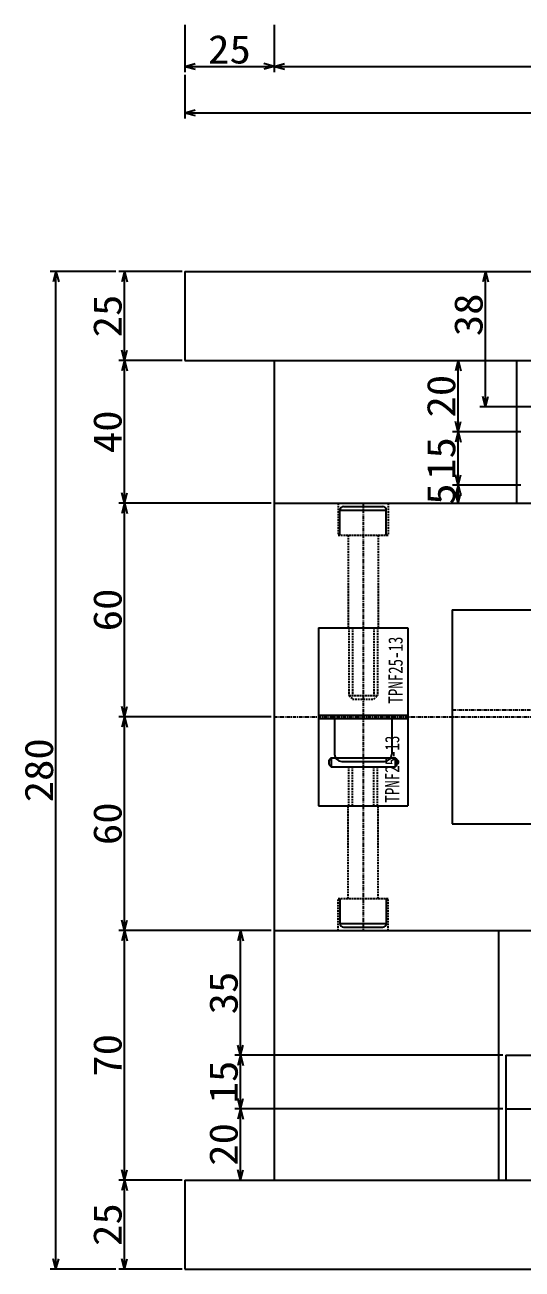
# Model space of a CAD drawing. Extents: x -554 to 592, y -350 to 391.
# Drawn here: x -194.9 to -55.4, y -350 to -0.8 of the extents above; entities that cross this region are included whole.
import ezdxf
from ezdxf.enums import TextEntityAlignment as Align

# ---------------------------------------------------------------- set-up
doc = ezdxf.new("R2010")
doc.units = 0
doc.linetypes.add('CENTER', pattern=[1.75, 1, -0.25, 0.25, -0.25])
doc.linetypes.add('DASHED', pattern=[0.75, 0.5, -0.25])
for name, color, linetype in [('L12', 7, 'CONTINUOUS'), ('L13', 7, 'CONTINUOUS'), ('L5', 7, 'CONTINUOUS'), ('L8', 7, 'CONTINUOUS')]:
    doc.layers.add(name, color=color, linetype=linetype)

msp = doc.modelspace()

# ---------------------------------------------------------------- linework, layer by layer
at = {"layer": 'L12', "color": 251, "linetype": 'CONTINUOUS'}
for p, q in [((-150, -0.8), (-150, -14.045026)), ((-125, -0.8), (-125, -14.045026)), ((-125, -0.8), (-125, -14.045026)), ((-150, -12.445026), (-147.102223, -11.668569)), ((-150, -12.445026), (-125, -12.445026)), ((-150, -12.445026), (-147.102223, -13.221483)), ((-125, -12.445026), (-127.897777, -11.668569)), ((-125, -12.445026), (-127.897777, -13.221483)), ((-125, -12.445026), (-122.102223, -11.668569)), ((-125, -12.445026), (125, -12.445026)), ((-125, -12.445026), (-122.102223, -13.221483)), ((-150, -14.845026), (-150, -27.039791)), ((-150, -25.439791), (-147.102223, -24.663333)), ((-150, -25.439791), (150, -25.439791)), ((-150, -25.439791), (-147.102223, -26.216248)), ((-169.373822, -70), (-187.798953, -70)), ((-186.198953, -70), (-186.97541, -72.897777)), ((-186.198953, -350), (-186.198953, -70)), ((-186.198953, -70), (-185.422496, -72.897777)), ((-150.8, -70), (-168.573822, -70)), ((-166.973822, -70), (-167.750279, -72.897777)), ((-166.973822, -95), (-166.973822, -70)), ((-166.973822, -70), (-166.197365, -72.897777)), ((-65.685864, -70), (-66.462321, -72.897777)), ((-65.685864, -108), (-65.685864, -70)), ((-65.685864, -70), (-64.909407, -72.897777)), ((-166.973822, -95), (-167.750279, -92.102223)), ((-166.973822, -95), (-166.197365, -92.102223)), ((-150.8, -95), (-168.573822, -95)), ((-166.973822, -95), (-167.750279, -97.897777)), ((-166.973822, -135), (-166.973822, -95)), ((-166.973822, -95), (-166.197365, -97.897777)), ((-73.340314, -95), (-74.116771, -97.897777)), ((-73.340314, -115), (-73.340314, -95)), ((-73.340314, -95), (-72.563857, -97.897777)), ((-0.8, -108), (-67.285864, -108)), ((-65.685864, -108), (-66.462321, -105.102223)), ((-65.685864, -108), (-64.909407, -105.102223)), ((-55.8, -115), (-74.940314, -115)), ((-55.8, -115), (-74.940314, -115)), ((-73.340314, -115), (-74.116771, -112.102223)), ((-73.340314, -115), (-74.116771, -117.897777)), ((-73.340314, -115), (-72.563857, -112.102223)), ((-73.340314, -130), (-73.340314, -115)), ((-73.340314, -115), (-72.563857, -117.897777)), ((-73.340314, -130), (-74.116771, -127.102223)), ((-73.340314, -130), (-72.563857, -127.102223)), ((-166.973822, -135), (-167.750279, -132.102223)), ((-166.973822, -135), (-166.197365, -132.102223)), ((-55.8, -130), (-74.940314, -130)), ((-55.8, -130), (-74.940314, -130)), ((-73.340314, -130), (-74.116771, -132.897777)), ((-73.340314, -135), (-74.116771, -132.102223)), ((-73.340314, -135), (-73.340314, -130)), ((-73.340314, -130), (-72.563857, -132.897777)), ((-73.340314, -135), (-72.563857, -132.102223)), ((-125.8, -135), (-168.573822, -135)), ((-166.973822, -135), (-167.750279, -137.897777)), ((-166.973822, -195), (-166.973822, -135)), ((-166.973822, -135), (-166.197365, -137.897777)), ((-125.8, -195), (-168.573822, -195)), ((-166.973822, -195), (-167.750279, -192.102223)), ((-166.973822, -195), (-167.750279, -197.897777)), ((-166.973822, -195), (-166.197365, -192.102223)), ((-166.973822, -255), (-166.973822, -195)), ((-166.973822, -195), (-166.197365, -197.897777)), ((-166.973822, -255), (-167.750279, -252.102223)), ((-166.973822, -255), (-166.197365, -252.102223)), ((-125.8, -255), (-168.573822, -255)), ((-166.973822, -255), (-167.750279, -257.897777)), ((-166.973822, -325), (-166.973822, -255)), ((-166.973822, -255), (-166.197365, -257.897777)), ((-134.397906, -255), (-135.174363, -257.897777)), ((-134.397906, -290), (-134.397906, -255)), ((-134.397906, -255), (-133.621449, -257.897777)), ((-134.397906, -290), (-135.174363, -287.102223)), ((-134.397906, -290), (-133.621449, -287.102223)), ((-60.8, -290), (-135.997906, -290)), ((-134.397906, -290), (-135.174363, -292.897777)), ((-134.397906, -305), (-134.397906, -290)), ((-134.397906, -290), (-133.621449, -292.897777)), ((-134.397906, -305), (-135.174363, -302.102223)), ((-134.397906, -305), (-133.621449, -302.102223)), ((-60.8, -305), (-135.997906, -305)), ((-134.397906, -305), (-135.174363, -307.897777)), ((-134.397906, -325), (-134.397906, -305)), ((-134.397906, -305), (-133.621449, -307.897777)), ((-166.973822, -325), (-167.750279, -322.102223)), ((-166.973822, -325), (-166.197365, -322.102223)), ((-134.397906, -325), (-135.174363, -322.102223)), ((-134.397906, -325), (-133.621449, -322.102223)), ((-150.8, -325), (-168.573822, -325)), ((-166.973822, -325), (-167.750279, -327.897777)), ((-166.973822, -350), (-166.973822, -325)), ((-166.973822, -325), (-166.197365, -327.897777)), ((-186.198953, -350), (-186.97541, -347.102223)), ((-186.198953, -350), (-185.422496, -347.102223)), ((-166.973822, -350), (-167.750279, -347.102223)), ((-166.973822, -350), (-166.197365, -347.102223)), ((-169.373822, -350), (-187.798953, -350)), ((-150.8, -350), (-168.573822, -350))]:
    msp.add_line(p, q, dxfattribs=at)
at = {"layer": 'L13', "color": 96, "linetype": 'DASHED'}
for p, q in [((-104, -170), (-104, -189)), ((-103, -170), (-103, -189)), ((-97, -170), (-97, -189)), ((-96, -170), (-96, -189)), ((-104, -189), (-103, -190)), ((-104, -189), (-96, -189)), ((-103, -190), (-97, -190)), ((-97, -190), (-96, -189)), ((-104, -220), (-104, -209)), ((-103, -220), (-103, -209)), ((-97, -220), (-97, -209)), ((-96, -220), (-96, -209))]:
    msp.add_line(p, q, dxfattribs=at)
at = {"layer": 'L13', "color": 96, "linetype": 'CONTINUOUS'}
for p, q in [((-112.5, -194.5), (-87.5, -194.5)), ((-112.5, -195.5), (-87.5, -195.5)), ((-108, -194.5), (-108, -205.5)), ((-92, -194.5), (-92, -205.5)), ((-109, -206.5), (-109, -209)), ((-109, -206.5), (-91, -206.5)), ((-109, -209), (-91, -209)), ((-106, -207.5), (-94, -207.5)), ((-91, -206.5), (-91, -209))]:
    msp.add_line(p, q, dxfattribs=at)
for centre, radius, start, end in [((-106, -205.5), 2, 180, 270), ((-94, -205.5), 2, 270, 360), ((-108.170844, -207.75), 1.5, 123.55731, 236.44269), ((-91.829156, -207.75), 1.5, -56.44269, 56.44269)]:
    msp.add_arc(centre, radius, start, end, dxfattribs=at)
at = {"layer": 'L5', "color": 7, "linetype": 'CONTINUOUS'}
for p, q in [((-75, -165), (-75, -195)), ((-75, -165), (75, -165)), ((-75, -195), (-75, -225)), ((-75, -225), (75, -225))]:
    msp.add_line(p, q, dxfattribs=at)
at = {"layer": 'L5', "color": 7, "linetype": 'CENTER'}
msp.add_line((-125, -195), (125, -195), dxfattribs=at)
at = {"layer": 'L5', "color": 3, "linetype": 'CENTER'}
msp.add_line((-75, -193), (75, -193), dxfattribs=at)
at = {"layer": 'L8', "color": 7, "linetype": 'CONTINUOUS'}
for p, q in [((-150, -70), (-150, -95)), ((-150, -70), (150, -70)), ((-150, -95), (150, -95)), ((-125, -95), (-125, -325)), ((-57, -95), (-57, -135)), ((-125, -135), (125, -135)), ((-125, -255), (125, -255)), ((-62, -255), (-62, -325)), ((-60, -290), (-60, -325)), ((-60, -290), (60, -290)), ((-60, -305), (60, -305)), ((-150, -325), (-150, -350)), ((-150, -325), (150, -325)), ((-150, -350), (150, -350))]:
    msp.add_line(p, q, dxfattribs=at)
at = {"layer": 'L8', "color": 7, "linetype": 'DASHED'}
for p, q in [((-107, -135), (-107, -144)), ((-93, -135), (-93, -144)), ((-107, -144), (-93, -144)), ((-104.25, -144), (-104.25, -170)), ((-95.75, -144), (-95.75, -170)), ((-104.25, -246), (-104.25, -220)), ((-95.75, -246), (-95.75, -220)), ((-107, -246), (-93, -246)), ((-107, -255), (-107, -246)), ((-93, -255), (-93, -246))]:
    msp.add_line(p, q, dxfattribs=at)
at = {"layer": 'L8', "color": 251, "linetype": 'CONTINUOUS'}
for p, q in [((-105.5, -136), (-94.5, -136)), ((-106.5, -144), (-106.5, -137)), ((-106.5, -137), (-93.5, -137)), ((-93.5, -144), (-93.5, -137)), ((-106.5, -246), (-106.5, -253)), ((-93.5, -246), (-93.5, -253)), ((-106.5, -253), (-93.5, -253)), ((-105.5, -254), (-94.5, -254))]:
    msp.add_line(p, q, dxfattribs=at)
at = {"layer": 'L8', "color": 96, "linetype": 'CENTER'}
for p, q in [((-100, -135), (-100, -170)), ((-100, -170), (-100, -195)), ((-100, -195), (-100, -220)), ((-100, -220), (-100, -255))]:
    msp.add_line(p, q, dxfattribs=at)
at = {"layer": 'L8', "color": 96, "linetype": 'CONTINUOUS'}
for p, q in [((-112.5, -170), (-87.5, -170)), ((-112.5, -170), (-112.5, -195)), ((-87.5, -170), (-87.5, -195)), ((-112.5, -195), (-112.5, -220)), ((-87.5, -195), (-87.5, -220)), ((-112.5, -220), (-87.5, -220))]:
    msp.add_line(p, q, dxfattribs=at)
at = {"layer": 'L8', "color": 251, "linetype": 'CONTINUOUS'}
for centre, start, end in [((-105.5, -137), 90, 180), ((-94.5, -137), 0, 90), ((-105.5, -253), 180, 270), ((-94.5, -253), 270, 360)]:
    msp.add_arc(centre, 1, start, end, dxfattribs=at)

# ---------------------------------------------------------------- texts
at = {"layer": 'L12', "color": 251, "linetype": 'CONTINUOUS', "width": 0.75}
msp.add_text('25', height=8, dxfattribs=at).set_placement((-143.5, -11.645026), (-131.5, -11.645026), align=Align.ALIGNED)
for s, p, p2 in [('38', (-66.485864, -88.172775), (-66.485864, -76.172775)), ('25', (-167.773822, -88.5), (-167.773822, -76.5)), ('20', (-74.140314, -111), (-74.140314, -99)), ('40', (-167.773822, -121), (-167.773822, -109)), ('15', (-74.140314, -128.5), (-74.140314, -116.5)), ('5', (-74.140314, -135.5), (-74.140314, -129.5)), ('60', (-167.773822, -171), (-167.773822, -159)), ('280', (-186.998953, -219), (-186.998953, -201)), ('60', (-167.773822, -231), (-167.773822, -219)), ('35', (-135.197906, -278.5), (-135.197906, -266.5)), ('70', (-167.773822, -296), (-167.773822, -284)), ('15', (-135.197906, -303.5), (-135.197906, -291.5)), ('20', (-135.197906, -321), (-135.197906, -309)), ('25', (-167.773822, -343.5), (-167.773822, -331.5))]:
    msp.add_text(s, height=8, rotation=90, dxfattribs=at).set_placement(p, p2, align=Align.ALIGNED)
at = {"layer": 'L13', "color": 2, "linetype": 'CONTINUOUS', "width": 0.5}
for p, p2 in [((-88.919988, -191.286145), (-88.919988, -172.486145)), ((-89.862847, -219.069038), (-89.862847, -200.269038))]:
    msp.add_text('TPNF25-13', height=4, rotation=90, dxfattribs=at).set_placement(p, p2, align=Align.ALIGNED)

doc.saveas('drawing.dxf')
